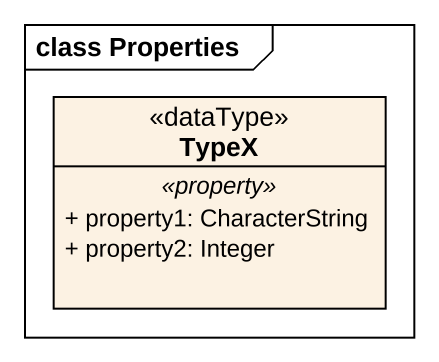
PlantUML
@startuml
mainframe class Properties
hide circle
hide empty members
skinparam classAttributeIconSize 0
class TypeX <<dataType>> {
  .. <<property>> ..
  + property1: CharacterString
  + property2: Integer
}
@enduml
